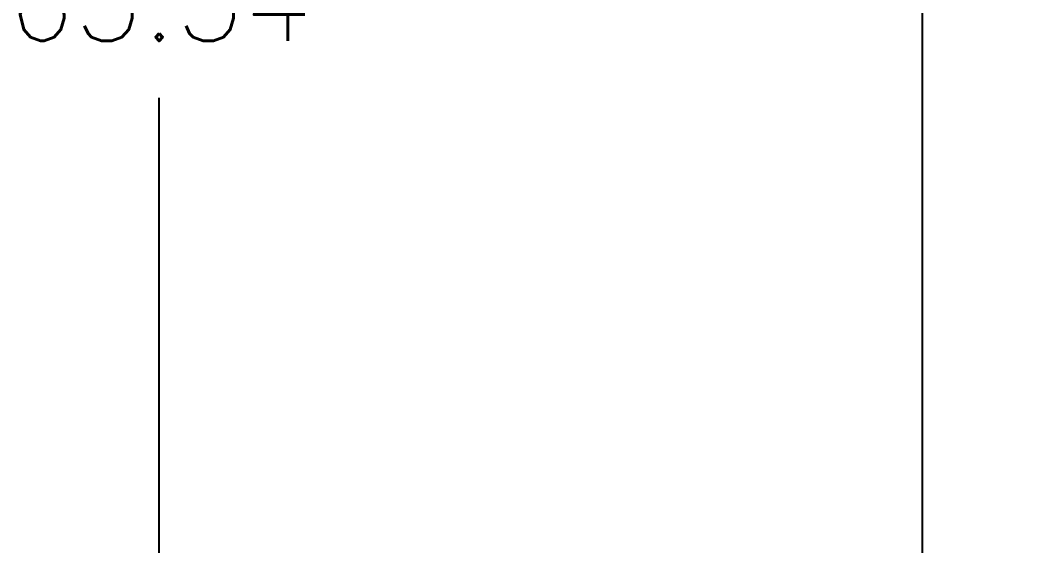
# Model space of a CAD drawing. Header units: feet. Extents: x 1518 to 2565, y 62 to 679.
# Drawn here: x 2052.5 to 2095.83, y 551.4 to 573.82 of the extents above; entities that cross this region are included whole.
import ezdxf

# ---------------------------------------------------------------- set-up
doc = ezdxf.new("R2010")
doc.units = ezdxf.units.FT
doc.header["$LTSCALE"] = 50
doc.header["$MEASUREMENT"] = 0
doc.layers.add('T-TEXT', color=1, linetype='Continuous', lineweight=20)
doc.styles.add('mytext', font='romans.shx')
doc.dimstyles.new('DECIMAL', dxfattribs={"dimscale": 27, "dimtxt": 0.125, "dimasz": 0.125, "dimexe": 0.125, "dimexo": 0.0625, "dimgap": 0.09, "dimtad": 0, "dimtih": 1, "dimtoh": 1, "dimzin": 4, "dimdsep": 46, "dimtxsty": 'mytext', "dimcen": 0, "dimazin": 3, "dimtfac": 1, "dimtofl": 0, "dimtmove": 0, "dimatfit": 3, "dimldrblk": 'DOT', "dimfxl": 1, "dimtolj": 1, "dimtzin": 0, "dimarcsym": 0})

# ---------------------------------------------------------------- blocks, each defined once
blk = doc.blocks.new('Z1')
at = {"color": 1, "linetype": 'Continuous'}
blk.add_lwpolyline([(0.291, 71.685), (0, 71.685), (-38.449, 71.685), (-38.449, 137.185), (0, 137.185), (0.291, 137.185)], dxfattribs=at)
blk = doc.blocks.new('*D63')
at = {"layer": 'Defpoints', "color": 0, "linetype": 'Continuous', "transparency": 16777216}
for p in [(2091.036, 603.771), (2058.432, 538.271), (2091.036, 538.271)]:
    blk.add_point(p, dxfattribs=at)
at = {"layer": 'T-TEXT', "color": 0, "linetype": 'Continuous', "lineweight": -2, "transparency": 16777216}
for p, q in [((2089.349, 603.771), (2055.057, 603.771)), ((2058.432, 600.396), (2058.432, 578.748)), ((2058.432, 541.646), (2058.432, 570.513)), ((2089.349, 538.271), (2055.057, 538.271))]:
    blk.add_line(p, q, dxfattribs=at)
at = {"layer": 'T-TEXT', "color": 0, "linetype": 'Continuous', "transparency": 16777216}
for points in [[(2057.869, 600.396), (2058.994, 600.396), (2058.432, 603.771)], [(2057.869, 541.646), (2058.994, 541.646), (2058.432, 538.271)]]:
    blk.add_solid(points, dxfattribs=at)
at = {"layer": 'T-TEXT', "color": 0, "linetype": 'Continuous', "lineweight": 0, "transparency": 16777216, "insert": (2058.432, 576.318), "char_height": 3.375, "attachment_point": 2, "style": 'mytext'}
blk.add_mtext('\\A1;65.54', dxfattribs=at)
blk = doc.blocks.new('_Dot')

msp = doc.modelspace()

# ---------------------------------------------------------------- block references
msp.add_blockref('Z1', (2129.486, 466.586))

# ---------------------------------------------------------------- dimensions: what is measured, and where the dimension line sits
at = {"layer": 'T-TEXT', "linetype": 'Continuous', "lineweight": 0}
dim = msp.add_linear_dim(base=(2058.432, 538.271), p1=(2091.036, 603.771), p2=(2091.036, 538.271), angle=90, text='65.54', dimstyle='DECIMAL', dxfattribs=at)
dim.commit()
dim.dimension.update_dxf_attribs({"geometry": '*D63', "text_midpoint": (2058.432, 574.63), "dimtype": 160})

doc.saveas('drawing.dxf')
